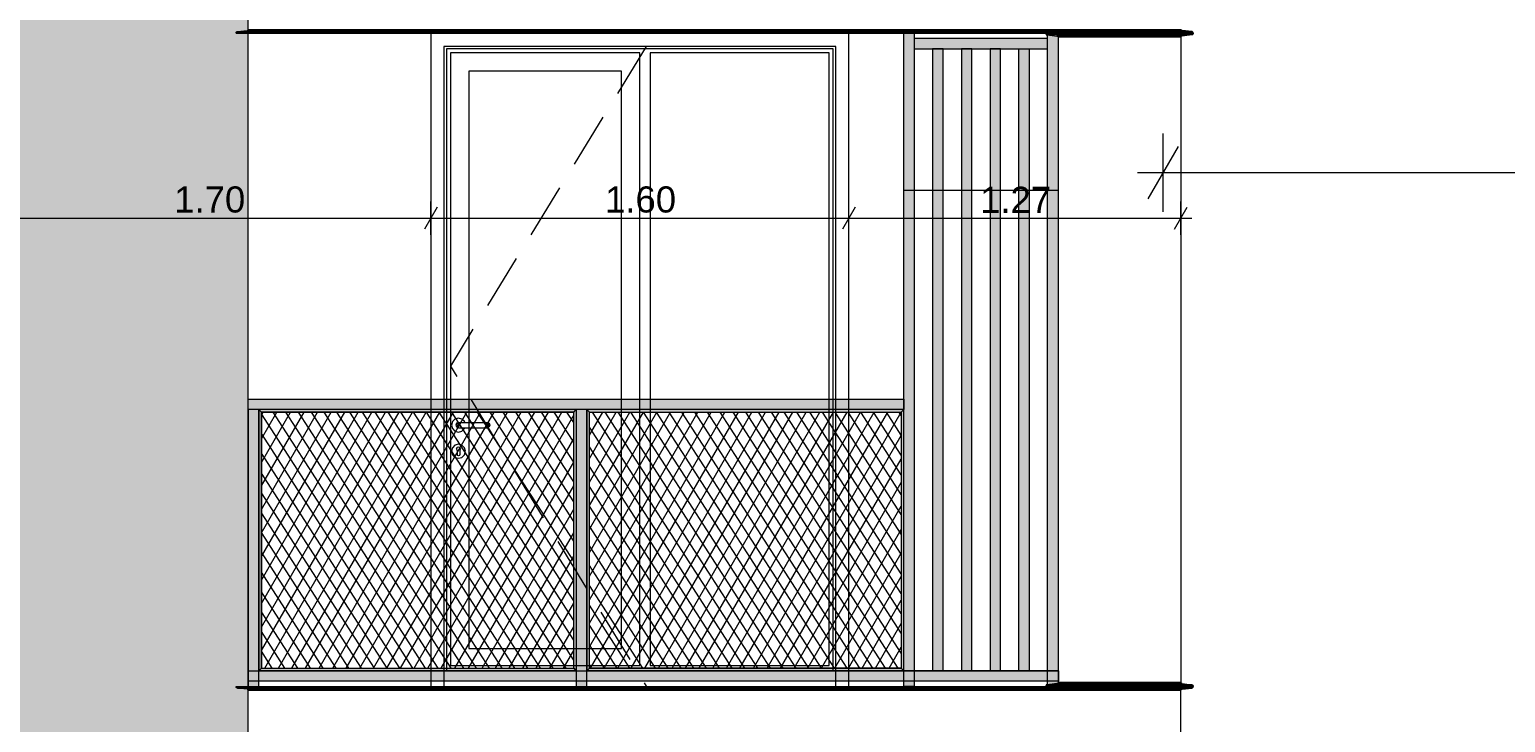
# Model space of a CAD drawing. Header units: millimetres. Extents: x 476571643 to 477489869, y 4620928210 to 4621294454.
# Drawn here: x 477425468 to 477431118, y 4620999892 to 4621002544 of the extents above; entities that cross this region are included whole.
import ezdxf

# ---------------------------------------------------------------- set-up
doc = ezdxf.new("R2010")
doc.units = ezdxf.units.MM
doc.header["$MEASUREMENT"] = 0
doc.linetypes.add('Hidden Line', pattern=[317.5, 211.666667, -105.833333])
for name, color, linetype, lineweight in [('2D Drafting - General_Pen_No__7_Pen_No__7', 7, 'Continuous', 0), ('New_2D Drafting - General_Pen_No__30_Pen_No__9_Pen_No__9_Pen_No__253', 252, 'Continuous', 0), ('New_2D Drafting - General_Pen_No__30_Pen_No__9_Pen_No__9_Pen_No__255', 255, 'Continuous', 0), ('New_2D Drafting - General_Pen_No__30_Pen_No__9_Pen_No__9_Pen_No__7', 7, 'Continuous', 0), ('New_2D Drafting - General_Pen_No__4', 7, 'Continuous', 0), ('New_2D Drafting - General_Pen_No__7', 7, 'Continuous', 0), ('New_Structural - Bearing_Pen_No__250', 7, 'Continuous', 0), ('Structural - Bearing_Pen_No__250', 7, 'Continuous', 0), ('zoma_Pen_No__1', 1, 'Continuous', 0), ('zoma_Pen_No__142', 142, 'Continuous', 0)]:
    doc.layers.add(name, color=color, linetype=linetype, lineweight=lineweight)
doc.layers.add('zoma', color=7, linetype='Continuous')
doc.styles.add('GENERATED_STYLE_2', font='arial.ttf')
doc.dimstyles.new('GENERATED_STYLE__31', dxfattribs={"dimtxt": 100, "dimasz": 64.421331, "dimexe": 0.18, "dimexo": 3, "dimgap": 0.09, "dimtad": 1, "dimtih": 1, "dimtoh": 1, "dimlfac": 0.001, "dimzin": 0, "dimdsep": 46, "dimtxsty": 'GENERATED_STYLE_2', "dimblk": 'ARROWHEAD_2', "dimblk1": 'ARROWHEAD_2', "dimblk2": 'ARROWHEAD_2', "dimcen": 0.09, "dimclrd": 142, "dimclre": 142, "dimclrt": 142, "dimadec": 0, "dimazin": 0, "dimtfac": 1, "dimtdec": 4, "dimtmove": 0, "dimatfit": 3, "dimfxl": 1, "dimtolj": 1, "dimtzin": 0, "dimarcsym": 0})
doc.dimstyles.new('GENERATED_STYLE__5', dxfattribs={"dimtxt": 300, "dimasz": 152, "dimexe": 0.18, "dimexo": 3, "dimgap": 0.09, "dimtad": 1, "dimtih": 1, "dimtoh": 1, "dimlfac": 0.001, "dimzin": 0, "dimdsep": 46, "dimtxsty": 'GENERATED_STYLE_2', "dimblk": 'ARROWHEAD_2', "dimblk1": 'ARROWHEAD_2', "dimblk2": 'ARROWHEAD_2', "dimcen": 0.09, "dimclrd": 1, "dimclre": 1, "dimclrt": 1, "dimadec": 0, "dimazin": 0, "dimtfac": 1, "dimtdec": 4, "dimtmove": 0, "dimatfit": 3, "dimfxl": 1, "dimtolj": 1, "dimtzin": 0, "dimarcsym": 0})
pattern_1 = [(60, (476844527.15, 4621385791.044), (-38.9711432, 22.5), []), (122.8330945, (476844527.15, 4621385791.044), (36.8060797, 18.75), [])]

# ---------------------------------------------------------------- blocks, each defined once
blk = doc.blocks.new('*D1044', base_point=(476844527.1, 4621385791))
at = {"layer": 'zoma_Pen_No__1', "color": 1, "linetype": 'Continuous', "lineweight": 0, "transparency": 16777216}
for p, q in [((477429807.3, 4621001846.9), (477429807.3, 4621002146.9)), ((477435817.8, 4621001846.9), (477435817.8, 4621002146.9)), ((477429865, 4621002096.9), (477429749.6, 4621001896.9)), ((477435760, 4621001896.9), (477435875.5, 4621002096.9)), ((477429709.5, 4621001996.9), (477429807.3, 4621001996.9)), ((477429807.3, 4621001996.9), (477435817.8, 4621001996.9)), ((477435817.8, 4621001996.9), (477435915.6, 4621001996.9))]:
    blk.add_line(p, q, dxfattribs=at)
at = {"layer": 'zoma_Pen_No__1', "color": 1, "lineweight": 0, "transparency": 16777216, "insert": (477432299.6, 4621002056.9), "char_height": 300, "attachment_point": 7, "style": 'GENERATED_STYLE_2'}
blk.add_mtext('\\A1;{\\pql;\\fArial CYR|b0|i0|c204|p34;73.42}', dxfattribs=at)
blk = doc.blocks.new('ARROWHEAD_2')
at = {"color": 0, "linetype": 'Continuous', "lineweight": 0}
for p, q in [((-0.378, -0.655), (0.378, 0.655)), ((0, 0), (-1, 0))]:
    blk.add_line(p, q, dxfattribs=at)
blk = doc.blocks.new('*D1740', base_point=(476844527.1, 4621385791))
at = {"layer": 'zoma_Pen_No__142', "color": 142, "linetype": 'Continuous', "lineweight": 0, "transparency": 16777216}
for p, q in [((477425330.4, 4621001864.9), (477425281.5, 4621001780.1)), ((477425305.9, 4621001758.9), (477425305.9, 4621001886.1)), ((477427028.8, 4621001864.9), (477426979.8, 4621001780.1)), ((477427004.3, 4621001758.9), (477427004.3, 4621001886.1)), ((477425305.9, 4621001822.5), (477427004.3, 4621001822.5))]:
    blk.add_line(p, q, dxfattribs=at)
at = {"layer": 'zoma_Pen_No__142', "color": 142, "lineweight": 0, "transparency": 16777216, "insert": (477426022.1, 4621001842.5), "char_height": 100, "attachment_point": 7, "style": 'GENERATED_STYLE_2'}
blk.add_mtext('\\A1;{\\pql;\\fArial CYR|b0|i0|c204|p34;1.70}', dxfattribs=at)
blk = doc.blocks.new('*D1741', base_point=(476844527.1, 4621385791))
at = {"layer": 'zoma_Pen_No__142', "color": 142, "linetype": 'Continuous', "lineweight": 0, "transparency": 16777216}
for p, q in [((477427028.8, 4621001864.9), (477426979.8, 4621001780.1)), ((477427004.3, 4621001758.9), (477427004.3, 4621001886.1)), ((477428628.8, 4621001864.9), (477428579.8, 4621001780.1)), ((477428604.3, 4621001758.9), (477428604.3, 4621001886.1)), ((477427004.3, 4621001822.5), (477428604.3, 4621001822.5))]:
    blk.add_line(p, q, dxfattribs=at)
at = {"layer": 'zoma_Pen_No__142', "color": 142, "lineweight": 0, "transparency": 16777216, "insert": (477427671.3, 4621001842.5), "char_height": 100, "attachment_point": 7, "style": 'GENERATED_STYLE_2'}
blk.add_mtext('\\A1;{\\pql;\\fArial CYR|b0|i0|c204|p34;1.60}', dxfattribs=at)
blk = doc.blocks.new('*D1742', base_point=(476844527.1, 4621385791))
at = {"layer": 'zoma_Pen_No__142', "color": 142, "linetype": 'Continuous', "lineweight": 0, "transparency": 16777216}
for p, q in [((477428628.8, 4621001864.9), (477428579.8, 4621001780.1)), ((477428604.3, 4621001758.9), (477428604.3, 4621001886.1)), ((477429851.1, 4621001780.1), (477429900.1, 4621001864.9)), ((477429875.6, 4621001758.9), (477429875.6, 4621001886.1)), ((477428604.3, 4621001822.5), (477429875.6, 4621001822.5)), ((477429875.6, 4621001822.5), (477429917.1, 4621001822.5))]:
    blk.add_line(p, q, dxfattribs=at)
at = {"layer": 'zoma_Pen_No__142', "color": 142, "lineweight": 0, "transparency": 16777216, "insert": (477429106.9, 4621001842.5), "char_height": 100, "attachment_point": 7, "style": 'GENERATED_STYLE_2'}
blk.add_mtext('\\A1;{\\pql;\\fArial CYR|b0|i0|c204|p34;1.27}', dxfattribs=at)
blk = doc.blocks.new('*D1766', base_point=(476844527.1, 4621385791))
at = {"layer": 'zoma_Pen_No__142', "color": 142, "linetype": 'Continuous', "lineweight": 0, "transparency": 16777216}
for p, q in [((477425305.9, 4621008955.3), (477425305.9, 4621009082.5)), ((477427004.3, 4621008955.3), (477427004.3, 4621009082.5)), ((477425330.4, 4621009061.3), (477425281.5, 4621008976.5)), ((477425305.9, 4621009018.9), (477427004.3, 4621009018.9)), ((477427028.8, 4621009061.3), (477426979.8, 4621008976.5))]:
    blk.add_line(p, q, dxfattribs=at)
at = {"layer": 'zoma_Pen_No__142', "color": 142, "lineweight": 0, "transparency": 16777216, "insert": (477426022.1, 4621009038.9), "char_height": 100, "attachment_point": 7, "style": 'GENERATED_STYLE_2'}
blk.add_mtext('\\A1;{\\pql;\\fArial CYR|b0|i0|c204|p34;1.70}', dxfattribs=at)
blk = doc.blocks.new('*D1767', base_point=(476844527.1, 4621385791))
at = {"layer": 'zoma_Pen_No__142', "color": 142, "linetype": 'Continuous', "lineweight": 0, "transparency": 16777216}
for p, q in [((477427004.3, 4621008955.3), (477427004.3, 4621009082.5)), ((477428604.3, 4621008955.3), (477428604.3, 4621009082.5)), ((477427028.8, 4621009061.3), (477426979.8, 4621008976.5)), ((477427004.3, 4621009018.9), (477428604.3, 4621009018.9)), ((477428628.8, 4621009061.3), (477428579.8, 4621008976.5))]:
    blk.add_line(p, q, dxfattribs=at)
at = {"layer": 'zoma_Pen_No__142', "color": 142, "lineweight": 0, "transparency": 16777216, "insert": (477427671.3, 4621009038.9), "char_height": 100, "attachment_point": 7, "style": 'GENERATED_STYLE_2'}
blk.add_mtext('\\A1;{\\pql;\\fArial CYR|b0|i0|c204|p34;1.60}', dxfattribs=at)
blk = doc.blocks.new('*D1768', base_point=(476844527.1, 4621385791))
at = {"layer": 'zoma_Pen_No__142', "color": 142, "linetype": 'Continuous', "lineweight": 0, "transparency": 16777216}
for p, q in [((477428604.3, 4621008955.3), (477428604.3, 4621009082.5)), ((477429875.6, 4621008955.3), (477429875.6, 4621009082.5)), ((477428628.8, 4621009061.3), (477428579.8, 4621008976.5)), ((477428604.3, 4621009018.9), (477429875.6, 4621009018.9)), ((477429851.1, 4621008976.5), (477429900.1, 4621009061.3)), ((477429875.6, 4621009018.9), (477429917.1, 4621009018.9))]:
    blk.add_line(p, q, dxfattribs=at)
at = {"layer": 'zoma_Pen_No__142', "color": 142, "lineweight": 0, "transparency": 16777216, "insert": (477429106.9, 4621009038.9), "char_height": 100, "attachment_point": 7, "style": 'GENERATED_STYLE_2'}
blk.add_mtext('\\A1;{\\pql;\\fArial CYR|b0|i0|c204|p34;1.27}', dxfattribs=at)

msp = doc.modelspace()

# ---------------------------------------------------------------- hatches: boundary and pattern name
at = {"layer": 'New_2D Drafting - General_Pen_No__30_Pen_No__9_Pen_No__9_Pen_No__253', "linetype": 'Continuous', "lineweight": 0}
h = msp.add_hatch(dxfattribs=at)
h.set_pattern_fill('BRICK___RUNNING_BOND', color=252, style=0, pattern_type=2)
h.set_pattern_definition([(0, (476844527.15, 4621385791.044), (0, 66.64), []), (90, (476844527.15, 4621385791.04), (-244.8, 0), [66.64, -66.64]), (90, (476844649.55, 4621385857.68), (-244.8, 0), [66.64, -66.64])])
h.paths.add_polyline_path([(477429876.084, 4621010029.584), (477422906.129, 4621010029.584), (477422906.129, 4620999330.04), (477423155.516, 4620999330.04), (477424755.516, 4620999330.04), (477426305.732, 4620999330.04), (477426305.732, 4621008930.008), (477426305.732, 4621009630.003), (477429405.604, 4621009630.003), (477429876.073, 4621009630.003)])
h.paths.add_polyline_path([(477423606.054, 4621000030.046), (477423606.054, 4620999750.046), (477425406.054, 4620999750.046), (477425406.054, 4621000030.046), (477425305.948, 4621000030.046), (477425305.948, 4621002530.046), (477423705.948, 4621002530.046), (477423705.948, 4621000030.046)], flags=0)
h.paths.add_polyline_path([(477423606.067, 4621003230.046), (477423606.067, 4621002950.046), (477425406.067, 4621002950.046), (477425406.067, 4621003230.046), (477425305.948, 4621003230.046), (477425305.948, 4621005730.046), (477423705.948, 4621005730.046), (477423705.948, 4621003230.046)], flags=0)
h.paths.add_polyline_path([(477425406.067, 4621006150.046), (477425406.067, 4621006430.046), (477425305.948, 4621006430.046), (477425305.948, 4621008930.046), (477423705.948, 4621008930.046), (477423705.948, 4621006430.046), (477423606.067, 4621006430.046), (477423606.067, 4621006150.046)], flags=0)
at = {"layer": 'New_2D Drafting - General_Pen_No__30_Pen_No__9_Pen_No__9_Pen_No__255', "linetype": 'Continuous', "lineweight": 0}
for points in [[(477428815.196, 4621002530.008), (477428855.196, 4621002530.008), (477428855.196, 4621000030.014), (477428815.196, 4621000030.014)], [(477429365.196, 4621002530.008), (477429405.196, 4621002530.008), (477429405.196, 4621000030.014), (477429365.196, 4621000030.014)], [(477428855.196, 4621002510.008), (477428855.196, 4621002469.921), (477429365.196, 4621002469.921), (477429365.196, 4621002510.008)], [(477428925.196, 4621002469.921), (477428925.196, 4621000090.04), (477428965.196, 4621000090.04), (477428965.196, 4621002469.921)], [(477429035.196, 4621002469.921), (477429035.196, 4621000090.04), (477429075.196, 4621000090.04), (477429075.196, 4621002469.921)], [(477429145.196, 4621002469.921), (477429145.196, 4621000090.04), (477429185.196, 4621000090.04), (477429185.196, 4621002469.921)], [(477429255.196, 4621002469.921), (477429295.196, 4621002469.921), (477429295.196, 4621000090.04), (477429255.196, 4621000090.04)], [(477426305.732, 4621001090.042), (477426305.732, 4621001130.042), (477428815.441, 4621001130.042), (477428815.441, 4621001090.042)], [(477426305.732, 4621000030.048), (477426345.732, 4621000030.048), (477426345.732, 4621001090.042), (477426305.732, 4621001090.042)], [(477426345.732, 4621000090.014), (477426355.732, 4621000100.014), (477426355.732, 4621001080.042), (477426345.732, 4621001090.042)], [(477427551.29, 4621001080.042), (477427561.29, 4621001090.042), (477426345.732, 4621001090.042), (477426355.732, 4621001080.042)], [(477427561.29, 4621000090.014), (477427551.29, 4621000100.014), (477427551.29, 4621001080.042), (477427561.29, 4621001090.042)], [(477427561.29, 4621000030.014), (477427601.29, 4621000030.014), (477427601.29, 4621001090.042), (477427561.29, 4621001090.042)], [(477427601.29, 4621000090.04), (477427611.29, 4621000100.04), (477427611.29, 4621001080.068), (477427601.29, 4621001090.068)], [(477428805.354, 4621001080.042), (477428815.441, 4621001090.042), (477427601.316, 4621001090.042), (477427611.316, 4621001080.042)], [(477428815.441, 4621001090.042), (477428805.354, 4621001080.042), (477428805.354, 4621000100.014), (477428815.441, 4621000090.04)], [(477426305.732, 4621000050.04), (477426305.732, 4621000090.04), (477429406.848, 4621000090.04), (477429406.848, 4621000050.04)], [(477427551.29, 4621000100.04), (477427561.29, 4621000090.04), (477426345.732, 4621000090.04), (477426355.732, 4621000100.04)], [(477428805.343, 4621000100.025), (477428815.441, 4621000090.04), (477427601.316, 4621000090.04), (477427611.323, 4621000100.047)]]:
    msp.add_hatch(color=255, dxfattribs=at).paths.add_polyline_path(points)
at = {"layer": 'New_2D Drafting - General_Pen_No__7', "linetype": 'Continuous', "lineweight": 0}
h = msp.add_hatch(dxfattribs=at)
h.set_pattern_fill('BATT_INSULATION', style=0, pattern_type=2)
h.set_pattern_definition(pattern_1)
h.paths.add_polyline_path([(477426355.732, 4621000100.04), (477427551.29, 4621000100.04), (477427551.29, 4621001080.042), (477426355.732, 4621001080.042)])
h = msp.add_hatch(dxfattribs=at)
h.set_pattern_fill('BATT_INSULATION', style=0, pattern_type=2)
h.set_pattern_definition(pattern_1)
h.paths.add_polyline_path([(477427611.29, 4621001080.042), (477428805.354, 4621001080.042), (477428805.354, 4621000100.014), (477427611.29, 4621000100.014)])

# ---------------------------------------------------------------- linework, layer by layer
at = {"layer": '2D Drafting - General_Pen_No__7_Pen_No__7', "color": 7, "linetype": 'Continuous', "lineweight": 0, "flags": 128}
for points in [[(477427008.416, 4621000030.04), (477428604.299, 4621000030.046), (477428604.291, 4621002530.046), (477427004.291, 4621002530.04)], [(477427004.291, 4621002530.04), (477427004.299, 4621000030.04), (477427008.416, 4621000030.04)]]:
    msp.add_lwpolyline(points, dxfattribs=at)
for points in [[(477428554.291, 4621002480.045), (477427054.291, 4621002480.04), (477427054.299, 4621000030.041), (477428554.299, 4621000030.047)], [(477428544.291, 4621002470.045), (477427064.291, 4621002470.04), (477427064.299, 4621000090.042), (477428544.299, 4621000090.047)], [(477427804.295, 4621002455.042), (477427079.291, 4621002455.04), (477427079.299, 4621000110.042), (477427804.299, 4621000110.045)], [(477428529.291, 4621002455.045), (477427844.291, 4621002455.042), (477427844.299, 4621000110.045), (477428529.299, 4621000110.047)], [(477427734.291, 4621002385.042), (477427149.291, 4621002385.04), (477427149.299, 4621000175.042), (477427734.299, 4621000175.044)]]:
    msp.add_lwpolyline(points, close=True, dxfattribs=at)
at = {"layer": '2D Drafting - General_Pen_No__7_Pen_No__7', "color": 7, "linetype": 'Hidden Line', "lineweight": 0, "flags": 128}
msp.add_lwpolyline([(477427829.291, 4621002480.042), (477427079.295, 4621001255.917), (477427828.523, 4621000031.327)], dxfattribs=at)
at = {"layer": 'New_2D Drafting - General_Pen_No__30_Pen_No__9_Pen_No__9_Pen_No__7', "color": 7, "linetype": 'Continuous', "lineweight": 0, "flags": 128}
for points in [[(477429876.084, 4621010029.584), (477422906.129, 4621010029.584), (477422906.129, 4620999330.04), (477423155.516, 4620999330.04), (477424755.516, 4620999330.04), (477426305.732, 4620999330.04), (477426305.732, 4621008930.008), (477426305.732, 4621009630.003), (477429405.604, 4621009630.003), (477429876.073, 4621009630.003)], [(477428815.196, 4621002530.008), (477428855.196, 4621002530.008), (477428855.196, 4621000030.014), (477428815.196, 4621000030.014)], [(477429365.196, 4621002530.008), (477429405.196, 4621002530.008), (477429405.196, 4621000030.014), (477429365.196, 4621000030.014)], [(477428855.196, 4621002510.008), (477428855.196, 4621002469.921), (477429365.196, 4621002469.921), (477429365.196, 4621002510.008)], [(477428925.196, 4621002469.921), (477428925.196, 4621000090.04), (477428965.196, 4621000090.04), (477428965.196, 4621002469.921)], [(477429035.196, 4621002469.921), (477429035.196, 4621000090.04), (477429075.196, 4621000090.04), (477429075.196, 4621002469.921)], [(477429145.196, 4621002469.921), (477429145.196, 4621000090.04), (477429185.196, 4621000090.04), (477429185.196, 4621002469.921)], [(477429255.196, 4621002469.921), (477429295.196, 4621002469.921), (477429295.196, 4621000090.04), (477429255.196, 4621000090.04)], [(477429405.196, 4621000090.04), (477428815.196, 4621000090.04), (477428815.196, 4621001929.625), (477429405.196, 4621001929.625)], [(477426305.732, 4621001090.042), (477426305.732, 4621001130.042), (477428815.441, 4621001130.042), (477428815.441, 4621001090.042)], [(477426305.732, 4621000030.048), (477426345.732, 4621000030.048), (477426345.732, 4621001090.042), (477426305.732, 4621001090.042)], [(477426345.732, 4621000090.014), (477426355.732, 4621000100.014), (477426355.732, 4621001080.042), (477426345.732, 4621001090.042)], [(477427551.29, 4621001080.042), (477427561.29, 4621001090.042), (477426345.732, 4621001090.042), (477426355.732, 4621001080.042)], [(477427561.29, 4621000090.014), (477427551.29, 4621000100.014), (477427551.29, 4621001080.042), (477427561.29, 4621001090.042)], [(477427561.29, 4621000030.014), (477427601.29, 4621000030.014), (477427601.29, 4621001090.042), (477427561.29, 4621001090.042)], [(477427601.29, 4621000090.04), (477427611.29, 4621000100.04), (477427611.29, 4621001080.068), (477427601.29, 4621001090.068)], [(477428805.354, 4621001080.042), (477428815.441, 4621001090.042), (477427601.316, 4621001090.042), (477427611.316, 4621001080.042)], [(477428815.441, 4621001090.042), (477428805.354, 4621001080.042), (477428805.354, 4621000100.014), (477428815.441, 4621000090.04)], [(477426305.732, 4621000050.04), (477426305.732, 4621000090.04), (477429406.848, 4621000090.04), (477429406.848, 4621000050.04)], [(477427551.29, 4621000100.04), (477427561.29, 4621000090.04), (477426345.732, 4621000090.04), (477426355.732, 4621000100.04)], [(477428805.343, 4621000100.025), (477428815.441, 4621000090.04), (477427601.316, 4621000090.04), (477427611.323, 4621000100.047)]]:
    msp.add_lwpolyline(points, close=True, dxfattribs=at)
at = {"layer": 'New_2D Drafting - General_Pen_No__4', "color": 7, "linetype": 'Continuous', "lineweight": 0, "flags": 128}
for points in [[(477426355.732, 4621000100.04), (477427551.29, 4621000100.04), (477427551.29, 4621001080.042), (477426355.732, 4621001080.042)], [(477427611.29, 4621001080.042), (477428805.354, 4621001080.042), (477428805.354, 4621000100.014), (477427611.29, 4621000100.014)]]:
    msp.add_lwpolyline(points, close=True, dxfattribs=at)
at = {"layer": 'New_Structural - Bearing_Pen_No__250', "color": 7, "linetype": 'Continuous', "lineweight": 0}
for p, q in [((477427096.686, 4621001053.423), (477427086.804, 4621001043.541)), ((477427110.186, 4621001057.041), (477427096.686, 4621001053.423)), ((477427123.686, 4621001053.423), (477427110.186, 4621001057.041)), ((477427133.569, 4621001043.541), (477427123.686, 4621001053.423)), ((477427086.804, 4621001043.541), (477427083.186, 4621001030.041)), ((477427083.186, 4621001030.041), (477427086.804, 4621001016.541)), ((477427086.804, 4621001016.541), (477427096.686, 4621001006.658)), ((477427096.686, 4621001006.658), (477427110.186, 4621001003.041)), ((477427103.115, 4621001037.112), (477427100.186, 4621001030.041)), ((477427100.186, 4621001030.041), (477427103.115, 4621001022.97)), ((477427104.667, 4621001037.112), (477427101.908, 4621001030.041)), ((477427101.908, 4621001030.041), (477427104.667, 4621001022.97)), ((477427110.186, 4621001040.041), (477427103.115, 4621001037.112)), ((477427103.115, 4621001022.97), (477427110.186, 4621001020.041)), ((477427109.482, 4621001037.112), (477427107.37, 4621001030.041)), ((477427107.37, 4621001030.041), (477427109.482, 4621001022.97)), ((477427110.186, 4621001040.041), (477427111.328, 4621001040.041)), ((477427110.186, 4621001020.041), (477427111.328, 4621001020.041)), ((477427110.186, 4621001003.041), (477427123.686, 4621001006.658)), ((477427111.328, 4621001040.041), (477427114.58, 4621001040.041)), ((477427111.328, 4621001020.041), (477427114.58, 4621001020.041)), ((477427114.58, 4621001040.041), (477427119.446, 4621001040.041)), ((477427114.58, 4621001020.041), (477427119.446, 4621001020.041)), ((477427116.687, 4621001037.112), (477427115.544, 4621001030.041)), ((477427115.544, 4621001030.041), (477427116.687, 4621001022.97)), ((477427119.446, 4621001040.041), (477427125.186, 4621001040.041)), ((477427119.446, 4621001020.041), (477427125.186, 4621001020.041)), ((477427123.686, 4621001006.658), (477427133.569, 4621001016.541)), ((477427125.186, 4621001040.041), (477427205.186, 4621001040.041)), ((477427125.186, 4621001020.041), (477427205.186, 4621001020.041)), ((477427134.507, 4621001040.041), (477427133.569, 4621001043.541)), ((477427133.569, 4621001016.541), (477427134.507, 4621001020.041)), ((477427205.186, 4621001040.041), (477427210.926, 4621001040.041)), ((477427205.186, 4621001020.041), (477427210.927, 4621001020.041)), ((477427210.926, 4621001040.041), (477427215.793, 4621001040.041)), ((477427210.927, 4621001020.041), (477427215.793, 4621001020.041)), ((477427213.685, 4621001037.112), (477427214.828, 4621001030.041)), ((477427214.828, 4621001030.041), (477427213.686, 4621001022.97)), ((477427215.793, 4621001040.041), (477427219.044, 4621001040.041)), ((477427215.793, 4621001020.041), (477427219.044, 4621001020.041)), ((477427219.044, 4621001040.041), (477427220.186, 4621001040.041)), ((477427219.044, 4621001020.041), (477427220.186, 4621001020.041)), ((477427220.186, 4621001040.041), (477427227.257, 4621001037.112)), ((477427227.257, 4621001022.97), (477427220.186, 4621001020.041)), ((477427220.891, 4621001037.112), (477427223.002, 4621001030.041)), ((477427223.002, 4621001030.041), (477427220.891, 4621001022.97)), ((477427225.705, 4621001037.112), (477427228.464, 4621001030.041)), ((477427228.464, 4621001030.041), (477427225.705, 4621001022.97)), ((477427227.257, 4621001037.112), (477427230.186, 4621001030.041)), ((477427230.186, 4621001030.041), (477427227.257, 4621001022.97)), ((477427086.804, 4621000943.541), (477427083.187, 4621000930.041)), ((477427096.687, 4621000953.423), (477427086.804, 4621000943.541)), ((477427110.187, 4621000957.041), (477427096.687, 4621000953.423)), ((477427103.466, 4621000941.681), (477427102.719, 4621000939.733)), ((477427105.187, 4621000934.441), (477427102.719, 4621000939.733)), ((477427103.466, 4621000941.681), (477427104.811, 4621000945.185)), ((477427104.811, 4621000945.185), (477427110.187, 4621000947.466)), ((477427123.687, 4621000953.423), (477427110.187, 4621000957.041)), ((477427110.187, 4621000947.466), (477427115.562, 4621000945.185)), ((477427117.654, 4621000939.733), (477427115.187, 4621000934.441)), ((477427116.907, 4621000941.681), (477427115.562, 4621000945.185)), ((477427116.907, 4621000941.681), (477427117.654, 4621000939.733)), ((477427133.569, 4621000943.541), (477427123.687, 4621000953.423)), ((477427137.187, 4621000930.041), (477427133.569, 4621000943.541)), ((477427083.187, 4621000930.041), (477427086.804, 4621000916.541)), ((477427086.804, 4621000916.541), (477427096.687, 4621000906.658)), ((477427096.687, 4621000906.658), (477427110.187, 4621000903.041)), ((477427105.187, 4621000932.927), (477427105.187, 4621000934.441)), ((477427105.187, 4621000932.927), (477427105.187, 4621000930.041)), ((477427105.187, 4621000930.041), (477427105.187, 4621000927.154)), ((477427105.187, 4621000927.154), (477427105.187, 4621000921.38)), ((477427105.187, 4621000921.38), (477427105.187, 4621000917.541)), ((477427106.651, 4621000914.005), (477427105.187, 4621000917.541)), ((477427110.187, 4621000912.541), (477427106.651, 4621000914.005)), ((477427113.722, 4621000914.005), (477427110.187, 4621000912.541)), ((477427110.187, 4621000903.041), (477427123.687, 4621000906.658)), ((477427115.187, 4621000917.541), (477427113.722, 4621000914.005)), ((477427115.187, 4621000934.441), (477427115.187, 4621000932.928)), ((477427115.187, 4621000932.928), (477427115.187, 4621000930.041)), ((477427115.187, 4621000930.041), (477427115.187, 4621000927.154)), ((477427115.187, 4621000927.154), (477427115.187, 4621000921.38)), ((477427115.187, 4621000921.38), (477427115.187, 4621000917.541)), ((477427123.687, 4621000906.658), (477427133.569, 4621000916.541)), ((477427133.569, 4621000916.541), (477427137.187, 4621000930.041))]:
    msp.add_line(p, q, dxfattribs=at)
at = {"layer": 'Structural - Bearing_Pen_No__250', "color": 7, "linetype": 'Continuous', "lineweight": 0}
for p, q in [((477426259.406, 4621002532.535), (477426259.806, 4621002534.066)), ((477426259.406, 4621002530.04), (477426259.406, 4621002532.535)), ((477426259.406, 4621002532.535), (477429921.924, 4621002532.535)), ((477426259.406, 4621002530.04), (477429921.924, 4621002530.04)), ((477426259.806, 4621002534.066), (477426260.944, 4621002535.364)), ((477426260.944, 4621002535.364), (477426262.647, 4621002536.231)), ((477426262.647, 4621002536.231), (477426263.869, 4621002536.49)), ((477426263.869, 4621002536.49), (477426301.27, 4621002540.48)), ((477426263.869, 4621002536.49), (477429917.462, 4621002536.49)), ((477426301.27, 4621002540.48), (477426302.492, 4621002540.74)), ((477426301.27, 4621002540.48), (477429880.061, 4621002540.48)), ((477426302.492, 4621002540.74), (477426304.195, 4621002541.607)), ((477426304.195, 4621002541.607), (477426305.333, 4621002542.905)), ((477426305.333, 4621002542.905), (477426305.732, 4621002544.435)), ((477426305.717, 4621002544.435), (477429875.598, 4621002544.435)), ((477429921.931, 4621002530.008), (477429358.87, 4621002530.008)), ((477429358.87, 4621002530.008), (477429358.87, 4621002527.513)), ((477429921.931, 4621002527.513), (477429358.87, 4621002527.513)), ((477429358.87, 4621002527.513), (477429359.27, 4621002525.983)), ((477429359.27, 4621002525.983), (477429360.408, 4621002524.685)), ((477429360.408, 4621002524.685), (477429362.111, 4621002523.818)), ((477429362.111, 4621002523.818), (477429363.333, 4621002523.558)), ((477429917.468, 4621002523.558), (477429363.333, 4621002523.558)), ((477429363.333, 4621002523.558), (477429400.734, 4621002519.568)), ((477429880.067, 4621002519.568), (477429400.734, 4621002519.572)), ((477429400.734, 4621002519.568), (477429401.956, 4621002519.309)), ((477429401.956, 4621002519.309), (477429403.659, 4621002518.442)), ((477429403.659, 4621002518.442), (477429404.797, 4621002517.144)), ((477429875.998, 4621002542.905), (477429875.598, 4621002544.435)), ((477429877.136, 4621002541.607), (477429875.998, 4621002542.905)), ((477429877.142, 4621002518.442), (477429876.004, 4621002517.144)), ((477429878.839, 4621002540.74), (477429877.136, 4621002541.607)), ((477429878.845, 4621002519.309), (477429877.142, 4621002518.442)), ((477429880.061, 4621002540.48), (477429878.839, 4621002540.74)), ((477429880.067, 4621002519.568), (477429878.845, 4621002519.309)), ((477429917.462, 4621002536.49), (477429880.061, 4621002540.48)), ((477429917.468, 4621002523.558), (477429880.067, 4621002519.568)), ((477429918.684, 4621002536.231), (477429917.462, 4621002536.49)), ((477429918.69, 4621002523.818), (477429917.468, 4621002523.558)), ((477429920.387, 4621002535.364), (477429918.684, 4621002536.231)), ((477429920.393, 4621002524.685), (477429918.69, 4621002523.818)), ((477429921.525, 4621002534.066), (477429920.387, 4621002535.364)), ((477429921.531, 4621002525.983), (477429920.393, 4621002524.685)), ((477429921.924, 4621002532.535), (477429921.525, 4621002534.066)), ((477429921.931, 4621002527.513), (477429921.531, 4621002525.983)), ((477429921.924, 4621002530.04), (477429921.924, 4621002532.535)), ((477429921.931, 4621002530.008), (477429921.931, 4621002527.513)), ((477429404.797, 4621002517.144), (477429405.196, 4621002515.613)), ((477429875.62, 4621002515.613), (477429405.196, 4621002515.613)), ((477429405.196, 4621002515.595), (477429405.196, 4621000044.398)), ((477429876.004, 4621002517.144), (477429875.604, 4621002515.613)), ((477429875.604, 4621002515.595), (477429875.604, 4621000044.398)), ((477429359.27, 4621000034.028), (477429358.87, 4621000032.498)), ((477429921.931, 4621000032.498), (477429358.87, 4621000032.498)), ((477429358.87, 4621000032.498), (477429358.87, 4621000030.003)), ((477429360.408, 4621000035.326), (477429359.27, 4621000034.028)), ((477429362.111, 4621000036.193), (477429360.408, 4621000035.326)), ((477429363.333, 4621000036.453), (477429362.111, 4621000036.193)), ((477429400.734, 4621000040.443), (477429363.333, 4621000036.453)), ((477429917.468, 4621000036.453), (477429363.333, 4621000036.453)), ((477429401.956, 4621000040.702), (477429400.734, 4621000040.443)), ((477429880.067, 4621000040.443), (477429400.734, 4621000040.443)), ((477429403.659, 4621000041.569), (477429401.956, 4621000040.702)), ((477429404.797, 4621000042.867), (477429403.659, 4621000041.569)), ((477429405.196, 4621000044.398), (477429404.797, 4621000042.867)), ((477429875.604, 4621000044.398), (477429405.196, 4621000044.398)), ((477429875.604, 4621000044.398), (477429876.004, 4621000042.867)), ((477429876.004, 4621000042.867), (477429877.142, 4621000041.569)), ((477429877.142, 4621000041.569), (477429878.845, 4621000040.702)), ((477429878.845, 4621000040.702), (477429880.067, 4621000040.443)), ((477429880.067, 4621000040.443), (477429917.468, 4621000036.453)), ((477429917.468, 4621000036.453), (477429918.69, 4621000036.193)), ((477429918.69, 4621000036.193), (477429920.393, 4621000035.326)), ((477429920.393, 4621000035.326), (477429921.531, 4621000034.028)), ((477429921.531, 4621000034.028), (477429921.931, 4621000032.498)), ((477429921.931, 4621000032.498), (477429921.931, 4621000030.003)), ((477426259.406, 4621000027.54), (477426259.406, 4621000030.035)), ((477426259.406, 4621000030.035), (477429921.924, 4621000030.035)), ((477426259.806, 4621000026.009), (477426259.406, 4621000027.54)), ((477426259.406, 4621000027.54), (477429921.924, 4621000027.54)), ((477426260.944, 4621000024.711), (477426259.806, 4621000026.009)), ((477426262.647, 4621000023.844), (477426260.944, 4621000024.711)), ((477426263.869, 4621000023.585), (477426262.647, 4621000023.844)), ((477426301.27, 4621000019.595), (477426263.869, 4621000023.585)), ((477426263.869, 4621000023.585), (477429917.462, 4621000023.585)), ((477426302.492, 4621000019.335), (477426301.27, 4621000019.595)), ((477426301.27, 4621000019.595), (477429880.061, 4621000019.595)), ((477426304.195, 4621000018.468), (477426302.492, 4621000019.335)), ((477426305.333, 4621000017.171), (477426304.195, 4621000018.468)), ((477426305.732, 4621000015.64), (477426305.333, 4621000017.171)), ((477426305.732, 4620999344.454), (477426305.732, 4621000015.64)), ((477426305.732, 4621000015.64), (477429875.598, 4621000015.64)), ((477429921.931, 4621000030.003), (477429358.87, 4621000030.003)), ((477429875.598, 4621000015.64), (477429875.998, 4621000017.171)), ((477429875.598, 4620999344.454), (477429875.598, 4621000015.64)), ((477429875.998, 4621000017.171), (477429877.136, 4621000018.468)), ((477429877.136, 4621000018.468), (477429878.839, 4621000019.335)), ((477429878.839, 4621000019.335), (477429880.061, 4621000019.595)), ((477429880.061, 4621000019.595), (477429917.462, 4621000023.585)), ((477429917.462, 4621000023.585), (477429918.684, 4621000023.844)), ((477429918.684, 4621000023.844), (477429920.387, 4621000024.711)), ((477429920.387, 4621000024.711), (477429921.525, 4621000026.009)), ((477429921.525, 4621000026.009), (477429921.924, 4621000027.54)), ((477429921.924, 4621000027.54), (477429921.924, 4621000030.035))]:
    msp.add_line(p, q, dxfattribs=at)

# ---------------------------------------------------------------- dimensions: what is measured, and where the dimension line sits
at = {"layer": 'zoma', "color": 142, "linetype": 'Continuous', "lineweight": 0}
for base, p1, p2, picture, middle in [((477427004.291, 4621009018.907), (477425305.948, 4621002530.04), (477427004.291, 4621002530.04), '*D1766', (477426151.973, 4621009088.907)), ((477428604.291, 4621009018.907), (477427004.291, 4621002530.04), (477428604.291, 4621002530.046), '*D1767', (477427801.144, 4621009088.907)), ((477429875.604, 4621009018.907), (477428604.291, 4621002530.046), (477429875.604, 4621002443.263), '*D1768', (477429236.801, 4621009088.907)), ((477427004.291, 4621001822.513), (477425305.948, 4621002530.04), (477427004.291, 4621002530.04), '*D1740', (477426151.973, 4621001892.513)), ((477428604.291, 4621001822.513), (477427004.291, 4621002530.04), (477428604.291, 4621002530.046), '*D1741', (477427801.144, 4621001892.513)), ((477429875.604, 4621001822.513), (477428604.291, 4621002530.046), (477429875.604, 4621002443.263), '*D1742', (477429236.801, 4621001892.513))]:
    dim = msp.add_linear_dim(base=base, p1=p1, p2=p2, dimstyle='GENERATED_STYLE__31', dxfattribs=at)
    dim.commit()
    dim.dimension.update_dxf_attribs({"geometry": picture, "text_midpoint": middle, "dimtype": 160})
at = {"layer": 'zoma', "color": 1, "linetype": 'Continuous', "lineweight": 0}
dim = msp.add_linear_dim(base=(477435817.772, 4621001996.89), p1=(477429807.313, 4620994182.907), p2=(477435817.772, 4621001996.89), text='73.42', dimstyle='GENERATED_STYLE__5', dxfattribs=at)
dim.commit()
dim.dimension.update_dxf_attribs({"geometry": '*D1044', "text_midpoint": (477432803.63, 4621002206.89), "dimtype": 160})

doc.saveas('drawing.dxf')
